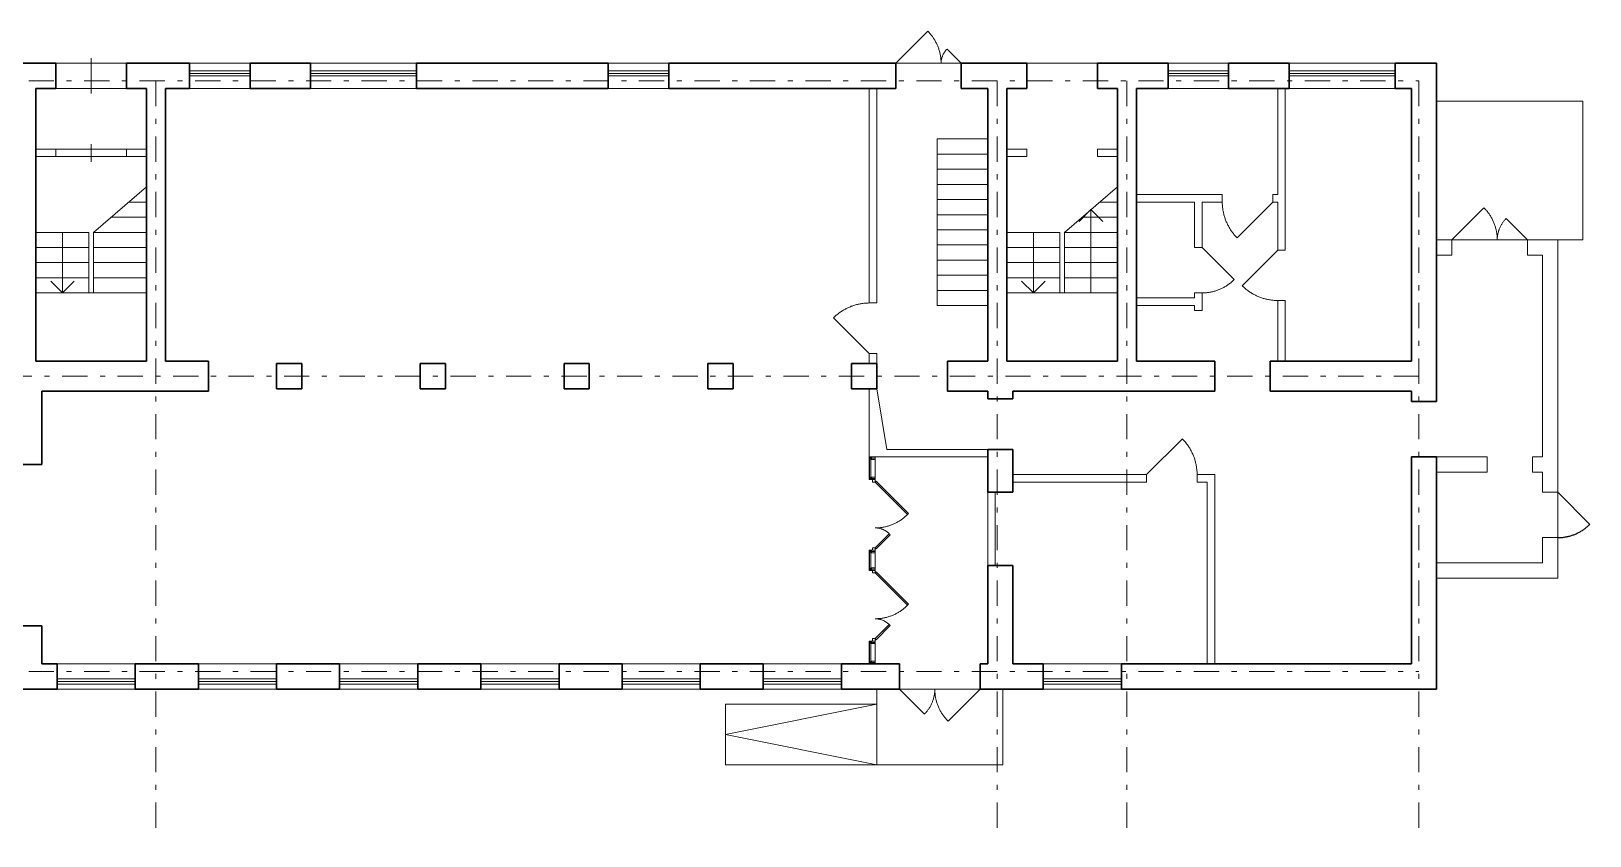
# Model space of a CAD drawing. Header units: metres. Extents: x 11.3 to 70.9, y 12 to 28.
# Drawn here: x 39.99 to 70.89, y 12.01 to 27.96 of the extents above; entities that cross this region are included whole.
import ezdxf

# ---------------------------------------------------------------- set-up
doc = ezdxf.new("R2010")
doc.units = ezdxf.units.M
doc.header["$MEASUREMENT"] = 0
doc.linetypes.add('( Dashdot )', pattern=[1.001, 0.5, -0.25, 0.001, -0.25])

msp = doc.modelspace()

# ---------------------------------------------------------------- linework, layer by layer
at = {"color": 7, "linetype": 'Continuous', "lineweight": 13}
for p, q in [((57.133, 27.322), (57.77, 27.958)), ((58.433, 27.322), (58.151, 27.604)), ((56.608, 26.822), (56.608, 22.572)), ((56.758, 26.822), (56.758, 22.572)), ((64.708, 26.822), (64.708, 24.722)), ((64.858, 26.822), (64.858, 23.622)), ((67.858, 23.822), (67.858, 26.572)), ((67.858, 26.572), (70.758, 26.572)), ((70.758, 26.572), (70.758, 23.822)), ((57.958, 25.822), (58.958, 25.822)), ((57.958, 25.822), (57.958, 22.522)), ((40.088, 25.622), (40.483, 25.622)), ((40.088, 25.472), (40.483, 25.472)), ((40.483, 25.622), (40.483, 25.472)), ((41.883, 25.622), (41.883, 25.472)), ((41.883, 25.622), (42.278, 25.622)), ((41.883, 25.472), (42.278, 25.472)), ((59.338, 25.622), (59.733, 25.622)), ((59.338, 25.472), (59.733, 25.472)), ((59.733, 25.622), (59.733, 25.472)), ((61.133, 25.622), (61.133, 25.472)), ((61.133, 25.622), (61.528, 25.622)), ((61.133, 25.472), (61.528, 25.472)), ((61.908, 24.722), (63.608, 24.722)), ((63.608, 24.722), (63.608, 24.572)), ((64.608, 24.722), (64.608, 24.572)), ((64.608, 24.722), (64.708, 24.722)), ((61.908, 24.572), (63.058, 24.572)), ((63.058, 24.572), (63.058, 23.672)), ((63.208, 24.572), (63.208, 23.672)), ((63.208, 24.572), (63.608, 24.572)), ((64.608, 24.572), (63.901, 23.865)), ((64.608, 24.572), (64.708, 24.572)), ((64.708, 24.572), (64.708, 23.622)), ((68.158, 23.822), (68.796, 24.459)), ((69.658, 23.822), (69.235, 24.245)), ((70.758, 23.822), (67.858, 23.822)), ((67.858, 23.822), (67.858, 23.822)), ((68.158, 23.822), (68.158, 23.522)), ((69.658, 23.822), (69.658, 23.522)), ((70.258, 23.822), (70.258, 18.822)), ((63.058, 23.672), (63.208, 23.672)), ((63.208, 23.672), (63.845, 23.035)), ((64.708, 23.622), (64.001, 22.915)), ((64.708, 23.622), (64.858, 23.622)), ((68.158, 23.522), (67.858, 23.522)), ((69.958, 23.522), (69.658, 23.522)), ((69.958, 23.522), (69.958, 19.522)), ((56.608, 22.572), (56.758, 22.572)), ((61.908, 22.672), (63.058, 22.672)), ((63.058, 22.772), (63.208, 22.772)), ((63.058, 22.772), (63.058, 22.672)), ((63.208, 22.772), (63.208, 22.422)), ((64.708, 22.622), (64.858, 22.622)), ((64.708, 22.622), (64.708, 21.422)), ((64.858, 22.622), (64.858, 21.422)), ((56.608, 21.572), (55.901, 22.279)), ((57.958, 22.522), (58.958, 22.522)), ((61.908, 22.522), (63.058, 22.522)), ((63.058, 22.522), (63.058, 22.422)), ((63.058, 22.422), (63.208, 22.422)), ((56.608, 21.572), (56.758, 21.572)), ((56.608, 21.572), (56.608, 21.372)), ((56.758, 21.572), (56.758, 21.372)), ((56.606, 19.472), (56.606, 20.872)), ((56.758, 20.872), (56.958, 19.672)), ((62.108, 19.172), (62.816, 19.879)), ((58.958, 19.522), (56.606, 19.522)), ((56.726, 19.497), (56.606, 19.497)), ((56.616, 19.472), (56.606, 19.472)), ((56.616, 19.522), (56.616, 19.472)), ((56.616, 19.522), (56.616, 19.522)), ((56.616, 19.512), (56.641, 19.512)), ((56.641, 19.482), (56.616, 19.482)), ((56.641, 19.512), (56.641, 19.522)), ((56.641, 19.472), (56.641, 19.482)), ((56.726, 19.472), (56.641, 19.472)), ((56.656, 19.472), (56.656, 19.522)), ((56.726, 19.522), (56.726, 19.472)), ((56.726, 19.522), (56.726, 19.522)), ((58.958, 19.672), (56.958, 19.672)), ((68.858, 19.522), (67.858, 19.522)), ((68.858, 19.522), (68.858, 19.222)), ((69.958, 19.522), (69.758, 19.522)), ((69.758, 19.522), (69.758, 19.222)), ((59.458, 19.172), (62.108, 19.172)), ((62.108, 19.172), (62.108, 19.022)), ((63.108, 19.172), (63.108, 19.022)), ((63.108, 19.172), (63.458, 19.172)), ((63.458, 19.172), (63.458, 15.422)), ((68.858, 19.222), (67.858, 19.222)), ((69.958, 19.222), (69.758, 19.222)), ((69.958, 19.222), (69.958, 18.822)), ((56.606, 19.072), (56.606, 19.122)), ((56.606, 19.122), (56.616, 19.122)), ((56.726, 19.097), (56.606, 19.097)), ((56.616, 19.072), (56.606, 19.072)), ((56.616, 19.122), (56.616, 19.072)), ((56.616, 19.122), (56.616, 19.122)), ((56.616, 19.112), (56.641, 19.112)), ((56.641, 19.082), (56.616, 19.082)), ((56.641, 19.112), (56.641, 19.122)), ((56.641, 19.122), (56.726, 19.122)), ((56.641, 19.072), (56.641, 19.082)), ((56.726, 19.072), (56.641, 19.072)), ((56.656, 19.072), (56.656, 19.122)), ((56.676, 19.072), (56.676, 19.022)), ((56.676, 19.072), (56.676, 19.072)), ((56.676, 19.022), (56.726, 19.022)), ((56.726, 19.022), (56.726, 19.122)), ((56.726, 19.122), (56.726, 19.122)), ((56.748, 19.043), (56.726, 19.022)), ((56.726, 19.022), (57.367, 18.381)), ((56.726, 19.022), (56.726, 19.022)), ((57.389, 18.402), (56.748, 19.043)), ((59.458, 19.022), (62.108, 19.022)), ((63.108, 19.022), (63.308, 19.022)), ((63.308, 19.022), (63.308, 15.422)), ((58.958, 18.822), (58.958, 17.372)), ((59.108, 18.822), (59.108, 17.372)), ((70.258, 18.822), (69.958, 18.822)), ((70.258, 18.822), (70.895, 18.185)), ((57.159, 18.225), (57.175, 18.234)), ((57.175, 18.234), (57.19, 18.243)), ((57.19, 18.243), (57.204, 18.252)), ((57.204, 18.252), (57.219, 18.261)), ((57.219, 18.261), (57.234, 18.27)), ((57.234, 18.27), (57.248, 18.28)), ((57.248, 18.28), (57.262, 18.29)), ((57.262, 18.29), (57.276, 18.301)), ((57.276, 18.301), (57.29, 18.311)), ((57.29, 18.311), (57.303, 18.322)), ((57.303, 18.322), (57.316, 18.334)), ((57.316, 18.334), (57.329, 18.345)), ((57.329, 18.345), (57.342, 18.357)), ((57.342, 18.357), (57.355, 18.369)), ((57.355, 18.369), (57.367, 18.381)), ((57.367, 18.381), (57.389, 18.402)), ((56.726, 18.115), (56.744, 18.115)), ((56.738, 18.115), (56.726, 18.115)), ((56.726, 17.722), (57.005, 18)), ((56.749, 18.115), (56.738, 18.115)), ((56.744, 18.115), (56.761, 18.116)), ((57.026, 17.979), (56.748, 17.7)), ((56.761, 18.114), (56.749, 18.115)), ((56.761, 18.116), (56.778, 18.117)), ((56.772, 18.113), (56.761, 18.114)), ((56.783, 18.111), (56.772, 18.113)), ((56.778, 18.117), (56.796, 18.118)), ((56.795, 18.109), (56.783, 18.111)), ((56.806, 18.107), (56.795, 18.109)), ((56.796, 18.118), (56.813, 18.119)), ((56.817, 18.105), (56.806, 18.107)), ((56.813, 18.119), (56.83, 18.121)), ((56.828, 18.102), (56.817, 18.105)), ((56.839, 18.099), (56.828, 18.102)), ((56.83, 18.121), (56.848, 18.123)), ((56.85, 18.095), (56.839, 18.099)), ((56.848, 18.123), (56.865, 18.126)), ((56.861, 18.092), (56.85, 18.095)), ((56.872, 18.087), (56.861, 18.092)), ((56.865, 18.126), (56.882, 18.129)), ((56.882, 18.083), (56.872, 18.087)), ((56.882, 18.129), (56.899, 18.132)), ((56.893, 18.078), (56.882, 18.083)), ((56.903, 18.073), (56.893, 18.078)), ((56.899, 18.132), (56.916, 18.135)), ((56.913, 18.068), (56.903, 18.073)), ((56.923, 18.063), (56.913, 18.068)), ((56.916, 18.135), (56.933, 18.139)), ((56.933, 18.057), (56.923, 18.063)), ((56.933, 18.139), (56.95, 18.143)), ((56.943, 18.05), (56.933, 18.057)), ((56.952, 18.044), (56.943, 18.05)), ((56.95, 18.143), (56.967, 18.148)), ((56.961, 18.037), (56.952, 18.044)), ((56.97, 18.03), (56.961, 18.037)), ((56.967, 18.148), (56.983, 18.152)), ((56.979, 18.023), (56.97, 18.03)), ((56.988, 18.016), (56.979, 18.023)), ((56.983, 18.152), (57, 18.157)), ((56.996, 18.008), (56.988, 18.016)), ((57.005, 18), (56.996, 18.008)), ((57, 18.157), (57.016, 18.163)), ((57.005, 18), (57.026, 17.979)), ((57.016, 18.163), (57.033, 18.169)), ((57.033, 18.169), (57.049, 18.175)), ((57.049, 18.175), (57.065, 18.181)), ((57.065, 18.181), (57.081, 18.188)), ((57.081, 18.188), (57.097, 18.195)), ((57.097, 18.195), (57.113, 18.202)), ((57.113, 18.202), (57.129, 18.209)), ((57.129, 18.209), (57.144, 18.217)), ((57.144, 18.217), (57.159, 18.225)), ((56.606, 17.622), (56.606, 17.672)), ((56.606, 17.672), (56.616, 17.672)), ((56.726, 17.647), (56.606, 17.647)), ((56.616, 17.622), (56.606, 17.622)), ((56.616, 17.672), (56.616, 17.622)), ((56.616, 17.672), (56.616, 17.672)), ((56.616, 17.662), (56.641, 17.662)), ((56.641, 17.632), (56.616, 17.632)), ((56.641, 17.662), (56.641, 17.672)), ((56.641, 17.672), (56.726, 17.672)), ((56.641, 17.622), (56.641, 17.632)), ((56.726, 17.622), (56.641, 17.622)), ((56.656, 17.622), (56.656, 17.672)), ((56.676, 17.722), (56.676, 17.672)), ((56.726, 17.722), (56.676, 17.722)), ((56.676, 17.722), (56.676, 17.722)), ((56.748, 17.7), (56.726, 17.722)), ((56.726, 17.722), (56.726, 17.722)), ((56.726, 17.722), (56.726, 17.622)), ((56.726, 17.672), (56.726, 17.672)), ((70.258, 17.922), (69.958, 17.922)), ((69.958, 17.922), (69.958, 17.422)), ((70.258, 17.922), (70.258, 17.122)), ((56.606, 17.272), (56.606, 17.322)), ((56.606, 17.322), (56.616, 17.322)), ((56.616, 17.322), (56.616, 17.272)), ((56.616, 17.322), (56.616, 17.322)), ((56.616, 17.312), (56.641, 17.312)), ((56.641, 17.312), (56.641, 17.322)), ((56.641, 17.322), (56.726, 17.322)), ((56.656, 17.322), (56.656, 17.272)), ((56.726, 17.222), (56.726, 17.322)), ((56.726, 17.322), (56.726, 17.322)), ((69.958, 17.422), (67.858, 17.422)), ((56.726, 17.297), (56.606, 17.297)), ((56.616, 17.272), (56.606, 17.272)), ((56.641, 17.282), (56.616, 17.282)), ((56.641, 17.272), (56.641, 17.282)), ((56.726, 17.272), (56.641, 17.272)), ((56.676, 17.272), (56.676, 17.222)), ((56.676, 17.272), (56.676, 17.272)), ((56.676, 17.222), (56.726, 17.222)), ((56.748, 17.243), (56.726, 17.222)), ((56.726, 17.222), (57.367, 16.581)), ((56.726, 17.222), (56.726, 17.222)), ((57.389, 16.602), (56.748, 17.243)), ((70.258, 17.122), (67.858, 17.122)), ((57.049, 16.375), (57.065, 16.381)), ((57.065, 16.381), (57.081, 16.388)), ((57.081, 16.388), (57.097, 16.395)), ((57.097, 16.395), (57.113, 16.402)), ((57.113, 16.402), (57.129, 16.409)), ((57.129, 16.409), (57.144, 16.417)), ((57.144, 16.417), (57.159, 16.425)), ((57.159, 16.425), (57.175, 16.434)), ((57.175, 16.434), (57.19, 16.443)), ((57.19, 16.443), (57.204, 16.452)), ((57.204, 16.452), (57.219, 16.461)), ((57.219, 16.461), (57.234, 16.47)), ((57.234, 16.47), (57.248, 16.48)), ((57.248, 16.48), (57.262, 16.49)), ((57.262, 16.49), (57.276, 16.501)), ((57.276, 16.501), (57.29, 16.511)), ((57.29, 16.511), (57.303, 16.522)), ((57.303, 16.522), (57.316, 16.534)), ((57.316, 16.534), (57.329, 16.545)), ((57.329, 16.545), (57.342, 16.557)), ((57.342, 16.557), (57.355, 16.569)), ((57.355, 16.569), (57.367, 16.581)), ((57.367, 16.581), (57.389, 16.602)), ((56.726, 16.315), (56.744, 16.315)), ((56.738, 16.315), (56.726, 16.315)), ((56.726, 15.922), (57.005, 16.2)), ((56.749, 16.315), (56.738, 16.315)), ((56.744, 16.315), (56.761, 16.316)), ((57.026, 16.179), (56.748, 15.9)), ((56.761, 16.314), (56.749, 16.315)), ((56.761, 16.316), (56.778, 16.317)), ((56.772, 16.313), (56.761, 16.314)), ((56.783, 16.311), (56.772, 16.313)), ((56.778, 16.317), (56.796, 16.318)), ((56.795, 16.309), (56.783, 16.311)), ((56.806, 16.307), (56.795, 16.309)), ((56.796, 16.318), (56.813, 16.319)), ((56.817, 16.305), (56.806, 16.307)), ((56.813, 16.319), (56.83, 16.321)), ((56.828, 16.302), (56.817, 16.305)), ((56.839, 16.299), (56.828, 16.302)), ((56.83, 16.321), (56.848, 16.323)), ((56.85, 16.295), (56.839, 16.299)), ((56.848, 16.323), (56.865, 16.326)), ((56.861, 16.292), (56.85, 16.295)), ((56.872, 16.287), (56.861, 16.292)), ((56.865, 16.326), (56.882, 16.329)), ((56.882, 16.283), (56.872, 16.287)), ((56.882, 16.329), (56.899, 16.332)), ((56.893, 16.278), (56.882, 16.283)), ((56.903, 16.273), (56.893, 16.278)), ((56.899, 16.332), (56.916, 16.335)), ((56.913, 16.268), (56.903, 16.273)), ((56.923, 16.263), (56.913, 16.268)), ((56.916, 16.335), (56.933, 16.339)), ((56.933, 16.257), (56.923, 16.263)), ((56.933, 16.339), (56.95, 16.343)), ((56.943, 16.25), (56.933, 16.257)), ((56.952, 16.244), (56.943, 16.25)), ((56.95, 16.343), (56.967, 16.348)), ((56.961, 16.237), (56.952, 16.244)), ((56.97, 16.23), (56.961, 16.237)), ((56.967, 16.348), (56.983, 16.352)), ((56.979, 16.223), (56.97, 16.23)), ((56.988, 16.216), (56.979, 16.223)), ((56.983, 16.352), (57, 16.357)), ((56.996, 16.208), (56.988, 16.216)), ((57.005, 16.2), (56.996, 16.208)), ((57, 16.357), (57.016, 16.363)), ((57.005, 16.2), (57.026, 16.179)), ((57.016, 16.363), (57.033, 16.369)), ((57.033, 16.369), (57.049, 16.375)), ((56.606, 15.822), (56.606, 15.872)), ((56.606, 15.872), (56.616, 15.872)), ((56.726, 15.847), (56.606, 15.847)), ((56.616, 15.822), (56.606, 15.822)), ((56.616, 15.872), (56.616, 15.822)), ((56.616, 15.872), (56.616, 15.872)), ((56.616, 15.862), (56.641, 15.862)), ((56.641, 15.832), (56.616, 15.832)), ((56.641, 15.862), (56.641, 15.872)), ((56.641, 15.872), (56.726, 15.872)), ((56.641, 15.822), (56.641, 15.832)), ((56.726, 15.822), (56.641, 15.822)), ((56.656, 15.822), (56.656, 15.872)), ((56.676, 15.922), (56.676, 15.872)), ((56.726, 15.922), (56.676, 15.922)), ((56.676, 15.922), (56.676, 15.922)), ((56.748, 15.9), (56.726, 15.922)), ((56.726, 15.922), (56.726, 15.922)), ((56.726, 15.922), (56.726, 15.822)), ((56.726, 15.872), (56.726, 15.872)), ((56.606, 15.422), (56.606, 15.472)), ((56.606, 15.472), (56.616, 15.472)), ((56.616, 15.472), (56.616, 15.422)), ((56.616, 15.472), (56.616, 15.472)), ((56.616, 15.462), (56.641, 15.462)), ((56.641, 15.462), (56.641, 15.472)), ((56.641, 15.472), (56.726, 15.472)), ((56.656, 15.472), (56.656, 15.422)), ((56.726, 15.472), (56.726, 15.422)), ((56.726, 15.472), (56.726, 15.472)), ((56.726, 15.447), (56.606, 15.447)), ((56.616, 15.422), (56.606, 15.422)), ((56.641, 15.432), (56.616, 15.432)), ((56.641, 15.422), (56.641, 15.432)), ((56.726, 15.422), (56.641, 15.422)), ((56.758, 13.422), (56.758, 14.922)), ((56.758, 14.922), (56.758, 14.922)), ((56.758, 14.922), (59.258, 14.922)), ((57.208, 14.922), (57.703, 14.427)), ((58.808, 14.922), (58.172, 14.285)), ((59.258, 14.922), (59.258, 13.422)), ((53.758, 13.422), (53.758, 14.622)), ((53.758, 14.622), (56.758, 14.622)), ((59.258, 13.422), (53.758, 13.422))]:
    msp.add_line(p, q, dxfattribs=at)
at = {"color": 7, "linetype": 'Continuous', "lineweight": 0}
for p, q in [((57.782, 27.946), (57.77, 27.958)), ((57.794, 27.933), (57.782, 27.946)), ((57.805, 27.92), (57.794, 27.933)), ((57.817, 27.907), (57.805, 27.92)), ((57.828, 27.894), (57.817, 27.907)), ((57.839, 27.881), (57.828, 27.894)), ((57.849, 27.867), (57.839, 27.881)), ((57.86, 27.853), (57.849, 27.867)), ((57.87, 27.839), (57.86, 27.853)), ((57.879, 27.825), (57.87, 27.839)), ((57.889, 27.811), (57.879, 27.825)), ((57.898, 27.796), (57.889, 27.811)), ((57.907, 27.782), (57.898, 27.796)), ((57.916, 27.767), (57.907, 27.782)), ((57.924, 27.752), (57.916, 27.767)), ((57.932, 27.736), (57.924, 27.752)), ((57.94, 27.721), (57.932, 27.736)), ((57.947, 27.705), (57.94, 27.721)), ((57.955, 27.69), (57.947, 27.705)), ((57.962, 27.674), (57.955, 27.69)), ((57.968, 27.658), (57.962, 27.674)), ((57.974, 27.642), (57.968, 27.658)), ((57.98, 27.626), (57.974, 27.642)), ((57.986, 27.61), (57.98, 27.626)), ((57.991, 27.593), (57.986, 27.61)), ((57.997, 27.577), (57.991, 27.593)), ((58.001, 27.56), (57.997, 27.577)), ((58.006, 27.543), (58.001, 27.56)), ((58.01, 27.527), (58.006, 27.543)), ((58.014, 27.51), (58.01, 27.527)), ((58.017, 27.493), (58.014, 27.51)), ((58.081, 27.511), (58.076, 27.501)), ((58.087, 27.522), (58.081, 27.511)), ((58.093, 27.532), (58.087, 27.522)), ((58.099, 27.541), (58.093, 27.532)), ((58.106, 27.551), (58.099, 27.541)), ((58.113, 27.561), (58.106, 27.551)), ((58.12, 27.57), (58.113, 27.561)), ((58.127, 27.579), (58.12, 27.57)), ((58.135, 27.588), (58.127, 27.579)), ((58.142, 27.596), (58.135, 27.588)), ((58.151, 27.604), (58.142, 27.596)), ((40.483, 27.322), (41.883, 27.322)), ((40.483, 26.822), (40.483, 27.322)), ((40.483, 27.322), (40.483, 27.322)), ((41.183, 26.722), (41.183, 27.422)), ((41.883, 27.322), (41.883, 26.822)), ((43.133, 27.322), (44.333, 27.322)), ((43.133, 26.822), (43.133, 27.322)), ((43.133, 27.322), (43.133, 27.322)), ((44.333, 27.322), (44.333, 26.822)), ((47.633, 27.322), (45.533, 27.322)), ((45.533, 27.322), (45.533, 26.822)), ((47.633, 26.822), (47.633, 27.322)), ((47.633, 27.322), (47.633, 27.322)), ((51.433, 27.322), (52.633, 27.322)), ((51.433, 26.822), (51.433, 27.322)), ((51.433, 27.322), (51.433, 27.322)), ((52.633, 27.322), (52.633, 26.822)), ((57.133, 27.322), (58.433, 27.322)), ((58.02, 27.476), (58.017, 27.493)), ((58.023, 27.459), (58.02, 27.476)), ((58.025, 27.442), (58.023, 27.459)), ((58.028, 27.425), (58.025, 27.442)), ((58.029, 27.408), (58.028, 27.425)), ((58.031, 27.391), (58.029, 27.408)), ((58.032, 27.373), (58.031, 27.391)), ((58.033, 27.356), (58.032, 27.373)), ((58.033, 27.339), (58.033, 27.356)), ((58.033, 27.322), (58.033, 27.339)), ((58.034, 27.333), (58.033, 27.322)), ((58.035, 27.357), (58.034, 27.345)), ((58.034, 27.345), (58.034, 27.333)), ((58.036, 27.368), (58.035, 27.357)), ((58.038, 27.38), (58.036, 27.368)), ((58.04, 27.391), (58.038, 27.38)), ((58.042, 27.403), (58.04, 27.391)), ((58.044, 27.414), (58.042, 27.403)), ((58.047, 27.425), (58.044, 27.414)), ((58.05, 27.436), (58.047, 27.425)), ((58.054, 27.447), (58.05, 27.436)), ((58.058, 27.458), (58.054, 27.447)), ((58.062, 27.469), (58.058, 27.458)), ((58.066, 27.48), (58.062, 27.469)), ((58.071, 27.491), (58.066, 27.48)), ((58.076, 27.501), (58.071, 27.491)), ((59.733, 27.322), (61.133, 27.322)), ((62.533, 27.322), (63.733, 27.322)), ((62.533, 26.822), (62.533, 27.322)), ((62.533, 27.322), (62.533, 27.322)), ((63.733, 27.322), (63.733, 26.822)), ((64.933, 27.322), (67.033, 27.322)), ((64.933, 26.822), (64.933, 27.322)), ((64.933, 27.322), (64.933, 27.322)), ((67.033, 27.322), (67.033, 26.822)), ((43.133, 27.172), (44.333, 27.172)), ((43.133, 27.122), (44.333, 27.122)), ((43.133, 27.072), (44.333, 27.072)), ((51.433, 27.172), (52.633, 27.172)), ((51.433, 27.122), (52.633, 27.122)), ((51.433, 27.072), (52.633, 27.072)), ((62.533, 27.172), (63.733, 27.172)), ((62.533, 27.122), (63.733, 27.122)), ((62.533, 27.072), (63.733, 27.072)), ((64.933, 27.172), (67.033, 27.172)), ((64.933, 27.122), (67.033, 27.122)), ((64.933, 27.072), (67.033, 27.072)), ((41.883, 26.822), (40.483, 26.822)), ((44.333, 26.822), (43.133, 26.822)), ((45.533, 26.822), (47.633, 26.822)), ((52.633, 26.822), (51.433, 26.822)), ((63.733, 26.822), (62.533, 26.822)), ((67.033, 26.822), (64.933, 26.822)), ((41.183, 25.722), (41.183, 25.372)), ((40.483, 25.622), (41.883, 25.622)), ((40.483, 25.472), (40.483, 25.622)), ((40.483, 25.622), (40.483, 25.622)), ((41.883, 25.472), (40.483, 25.472)), ((41.883, 25.622), (41.883, 25.472)), ((57.958, 25.522), (58.958, 25.522)), ((57.958, 25.222), (58.958, 25.222)), ((41.228, 23.972), (42.278, 24.872)), ((57.958, 24.922), (58.958, 24.922)), ((60.478, 23.972), (61.528, 24.872)), ((41.928, 24.572), (42.278, 24.572)), ((57.958, 24.622), (58.958, 24.622)), ((60.77, 24.188), (61.003, 24.422)), ((61.003, 22.772), (61.003, 24.422)), ((61.237, 24.188), (61.003, 24.422)), ((61.178, 24.572), (61.528, 24.572)), ((63.608, 24.572), (63.609, 24.553)), ((63.609, 24.553), (63.609, 24.535)), ((63.609, 24.535), (63.61, 24.517)), ((63.61, 24.517), (63.611, 24.499)), ((63.611, 24.499), (63.613, 24.48)), ((63.613, 24.48), (63.614, 24.462)), ((63.614, 24.462), (63.617, 24.444)), ((63.617, 24.444), (63.619, 24.426)), ((63.619, 24.426), (63.622, 24.408)), ((68.808, 24.447), (68.796, 24.459)), ((68.82, 24.434), (68.808, 24.447)), ((68.832, 24.421), (68.82, 24.434)), ((68.843, 24.408), (68.832, 24.421)), ((41.578, 24.272), (42.278, 24.272)), ((57.958, 24.322), (58.958, 24.322)), ((60.828, 24.272), (61.528, 24.272)), ((63.622, 24.408), (63.625, 24.39)), ((63.625, 24.39), (63.629, 24.372)), ((63.629, 24.372), (63.632, 24.354)), ((63.632, 24.354), (63.637, 24.336)), ((63.637, 24.336), (63.641, 24.319)), ((63.641, 24.319), (63.646, 24.301)), ((63.646, 24.301), (63.651, 24.284)), ((63.651, 24.284), (63.656, 24.266)), ((63.656, 24.266), (63.662, 24.249)), ((63.662, 24.249), (63.668, 24.232)), ((63.668, 24.232), (63.674, 24.214)), ((63.674, 24.214), (63.681, 24.197)), ((63.681, 24.197), (63.688, 24.181)), ((63.688, 24.181), (63.695, 24.164)), ((63.695, 24.164), (63.703, 24.147)), ((63.703, 24.147), (63.711, 24.131)), ((63.711, 24.131), (63.719, 24.114)), ((63.719, 24.114), (63.728, 24.098)), ((68.854, 24.395), (68.843, 24.408)), ((68.865, 24.382), (68.854, 24.395)), ((68.875, 24.368), (68.865, 24.382)), ((68.886, 24.354), (68.875, 24.368)), ((68.896, 24.34), (68.886, 24.354)), ((68.906, 24.326), (68.896, 24.34)), ((68.915, 24.312), (68.906, 24.326)), ((68.924, 24.297), (68.915, 24.312)), ((68.933, 24.282), (68.924, 24.297)), ((68.942, 24.267), (68.933, 24.282)), ((68.95, 24.252), (68.942, 24.267)), ((68.959, 24.237), (68.95, 24.252)), ((68.966, 24.222), (68.959, 24.237)), ((68.974, 24.206), (68.966, 24.222)), ((68.981, 24.19), (68.974, 24.206)), ((68.988, 24.175), (68.981, 24.19)), ((68.995, 24.159), (68.988, 24.175)), ((69.001, 24.143), (68.995, 24.159)), ((69.007, 24.126), (69.001, 24.143)), ((69.013, 24.11), (69.007, 24.126)), ((69.018, 24.094), (69.013, 24.11)), ((69.136, 24.113), (69.129, 24.101)), ((69.143, 24.125), (69.136, 24.113)), ((69.15, 24.137), (69.143, 24.125)), ((69.157, 24.148), (69.15, 24.137)), ((69.165, 24.16), (69.157, 24.148)), ((69.173, 24.171), (69.165, 24.16)), ((69.181, 24.182), (69.173, 24.171)), ((69.189, 24.193), (69.181, 24.182)), ((69.198, 24.204), (69.189, 24.193)), ((69.207, 24.214), (69.198, 24.204)), ((69.216, 24.225), (69.207, 24.214)), ((69.226, 24.235), (69.216, 24.225)), ((69.235, 24.245), (69.226, 24.235)), ((40.088, 23.972), (41.138, 23.972)), ((40.613, 23.972), (40.613, 22.772)), ((41.138, 23.972), (41.138, 22.772)), ((41.228, 23.972), (41.228, 22.772)), ((41.228, 23.972), (42.278, 23.972)), ((57.958, 24.022), (58.958, 24.022)), ((59.338, 23.972), (60.388, 23.972)), ((59.863, 23.972), (59.863, 22.772)), ((60.388, 23.972), (60.388, 22.772)), ((60.478, 23.972), (60.478, 22.772)), ((60.478, 23.972), (61.528, 23.972)), ((63.728, 24.098), (63.736, 24.082)), ((63.736, 24.082), (63.745, 24.066)), ((63.745, 24.066), (63.755, 24.051)), ((63.755, 24.051), (63.765, 24.035)), ((63.765, 24.035), (63.774, 24.02)), ((63.774, 24.02), (63.785, 24.005)), ((63.785, 24.005), (63.795, 23.99)), ((63.795, 23.99), (63.806, 23.975)), ((63.806, 23.975), (63.817, 23.96)), ((63.817, 23.96), (63.828, 23.946)), ((63.828, 23.946), (63.84, 23.932)), ((63.84, 23.932), (63.852, 23.918)), ((63.852, 23.918), (63.864, 23.904)), ((63.864, 23.904), (63.876, 23.891)), ((63.876, 23.891), (63.889, 23.878)), ((63.889, 23.878), (63.901, 23.865)), ((69.023, 24.077), (69.018, 24.094)), ((69.028, 24.061), (69.023, 24.077)), ((69.032, 24.044), (69.028, 24.061)), ((69.036, 24.027), (69.032, 24.044)), ((69.04, 24.01), (69.036, 24.027)), ((69.044, 23.993), (69.04, 24.01)), ((69.047, 23.976), (69.044, 23.993)), ((69.049, 23.959), (69.047, 23.976)), ((69.052, 23.942), (69.049, 23.959)), ((69.054, 23.925), (69.052, 23.942)), ((69.056, 23.908), (69.054, 23.925)), ((69.057, 23.891), (69.056, 23.908)), ((69.059, 23.873), (69.057, 23.891)), ((69.059, 23.856), (69.059, 23.873)), ((69.06, 23.839), (69.059, 23.856)), ((69.061, 23.849), (69.06, 23.835)), ((69.06, 23.822), (69.06, 23.839)), ((69.06, 23.835), (69.06, 23.822)), ((69.063, 23.877), (69.061, 23.863)), ((69.061, 23.863), (69.061, 23.849)), ((69.064, 23.891), (69.063, 23.877)), ((69.066, 23.904), (69.064, 23.891)), ((69.068, 23.918), (69.066, 23.904)), ((69.07, 23.932), (69.068, 23.918)), ((69.073, 23.945), (69.07, 23.932)), ((69.076, 23.959), (69.073, 23.945)), ((69.079, 23.972), (69.076, 23.959)), ((69.083, 23.985), (69.079, 23.972)), ((69.087, 23.999), (69.083, 23.985)), ((69.091, 24.012), (69.087, 23.999)), ((69.096, 24.025), (69.091, 24.012)), ((69.1, 24.038), (69.096, 24.025)), ((69.106, 24.051), (69.1, 24.038)), ((69.111, 24.063), (69.106, 24.051)), ((69.117, 24.076), (69.111, 24.063)), ((69.123, 24.088), (69.117, 24.076)), ((69.129, 24.101), (69.123, 24.088)), ((40.088, 23.672), (41.138, 23.672)), ((41.228, 23.672), (42.278, 23.672)), ((57.958, 23.722), (58.958, 23.722)), ((59.338, 23.672), (60.388, 23.672)), ((60.478, 23.672), (61.528, 23.672)), ((63.058, 23.672), (63.208, 23.672)), ((40.088, 23.372), (41.138, 23.372)), ((41.228, 23.372), (42.278, 23.372)), ((57.958, 23.422), (58.958, 23.422)), ((59.338, 23.372), (60.388, 23.372)), ((60.478, 23.372), (61.528, 23.372)), ((40.088, 23.072), (41.138, 23.072)), ((40.38, 23.006), (40.613, 22.772)), ((40.847, 23.006), (40.613, 22.772)), ((41.228, 23.072), (42.278, 23.072)), ((57.958, 23.122), (58.958, 23.122)), ((59.338, 23.072), (60.388, 23.072)), ((59.63, 23.006), (59.863, 22.772)), ((60.097, 23.006), (59.863, 22.772)), ((60.478, 23.072), (61.528, 23.072)), ((63.608, 22.865), (63.623, 22.873)), ((63.623, 22.873), (63.638, 22.881)), ((63.638, 22.881), (63.653, 22.889)), ((63.653, 22.889), (63.668, 22.898)), ((63.668, 22.898), (63.683, 22.907)), ((63.683, 22.907), (63.698, 22.916)), ((63.698, 22.916), (63.712, 22.926)), ((63.712, 22.926), (63.726, 22.936)), ((63.726, 22.936), (63.74, 22.946)), ((63.74, 22.946), (63.754, 22.956)), ((63.754, 22.956), (63.768, 22.966)), ((63.768, 22.966), (63.781, 22.977)), ((63.781, 22.977), (63.794, 22.988)), ((63.794, 22.988), (63.807, 23)), ((63.807, 23), (63.82, 23.011)), ((63.82, 23.011), (63.833, 23.023)), ((63.833, 23.023), (63.845, 23.035)), ((64.001, 22.915), (64.014, 22.902)), ((64.014, 22.902), (64.028, 22.889)), ((64.028, 22.889), (64.041, 22.877)), ((64.041, 22.877), (64.055, 22.865)), ((40.088, 22.772), (42.278, 22.772)), ((56.445, 22.558), (56.427, 22.555)), ((56.463, 22.561), (56.445, 22.558)), ((56.481, 22.563), (56.463, 22.561)), ((56.499, 22.566), (56.481, 22.563)), ((56.517, 22.567), (56.499, 22.566)), ((56.535, 22.569), (56.517, 22.567)), ((56.554, 22.57), (56.535, 22.569)), ((56.572, 22.571), (56.554, 22.57)), ((56.59, 22.571), (56.572, 22.571)), ((56.608, 22.572), (56.59, 22.571)), ((57.958, 22.822), (58.958, 22.822)), ((59.338, 22.772), (61.528, 22.772)), ((63.208, 22.772), (63.226, 22.772)), ((63.226, 22.772), (63.243, 22.772)), ((63.243, 22.772), (63.26, 22.773)), ((63.26, 22.773), (63.277, 22.774)), ((63.277, 22.774), (63.295, 22.776)), ((63.295, 22.776), (63.312, 22.778)), ((63.312, 22.778), (63.329, 22.78)), ((63.329, 22.78), (63.346, 22.782)), ((63.346, 22.782), (63.363, 22.785)), ((63.363, 22.785), (63.38, 22.788)), ((63.38, 22.788), (63.397, 22.792)), ((63.397, 22.792), (63.414, 22.795)), ((63.414, 22.795), (63.43, 22.799)), ((63.43, 22.799), (63.447, 22.804)), ((63.447, 22.804), (63.464, 22.809)), ((63.464, 22.809), (63.48, 22.814)), ((63.48, 22.814), (63.496, 22.819)), ((63.496, 22.819), (63.513, 22.825)), ((63.513, 22.825), (63.529, 22.831)), ((63.529, 22.831), (63.545, 22.837)), ((63.545, 22.837), (63.561, 22.843)), ((63.561, 22.843), (63.577, 22.85)), ((63.577, 22.85), (63.592, 22.858)), ((63.592, 22.858), (63.608, 22.865)), ((64.055, 22.865), (64.069, 22.853)), ((64.069, 22.853), (64.083, 22.841)), ((64.083, 22.841), (64.097, 22.83)), ((64.097, 22.83), (64.112, 22.819)), ((64.112, 22.819), (64.127, 22.808)), ((64.127, 22.808), (64.142, 22.798)), ((64.142, 22.798), (64.157, 22.788)), ((64.157, 22.788), (64.172, 22.778)), ((64.172, 22.778), (64.188, 22.768)), ((64.188, 22.768), (64.203, 22.759)), ((64.203, 22.759), (64.219, 22.75)), ((64.219, 22.75), (64.235, 22.741)), ((64.235, 22.741), (64.251, 22.732)), ((64.251, 22.732), (64.268, 22.724)), ((64.268, 22.724), (64.284, 22.716)), ((64.284, 22.716), (64.301, 22.709)), ((64.301, 22.709), (64.317, 22.701)), ((64.317, 22.701), (64.334, 22.694)), ((64.334, 22.694), (64.351, 22.688)), ((64.351, 22.688), (64.368, 22.681)), ((64.368, 22.681), (64.386, 22.675)), ((64.386, 22.675), (64.403, 22.669)), ((64.403, 22.669), (64.42, 22.664)), ((64.42, 22.664), (64.438, 22.659)), ((64.438, 22.659), (64.456, 22.654)), ((64.456, 22.654), (64.473, 22.65)), ((64.473, 22.65), (64.491, 22.646)), ((64.491, 22.646), (64.509, 22.642)), ((64.509, 22.642), (64.527, 22.638)), ((64.527, 22.638), (64.545, 22.635)), ((64.545, 22.635), (64.563, 22.632)), ((64.563, 22.632), (64.581, 22.63)), ((64.581, 22.63), (64.599, 22.628)), ((64.599, 22.628), (64.617, 22.626)), ((64.617, 22.626), (64.635, 22.624)), ((64.635, 22.624), (64.654, 22.623)), ((64.654, 22.623), (64.672, 22.622)), ((64.672, 22.622), (64.69, 22.622)), ((64.69, 22.622), (64.708, 22.622)), ((55.914, 22.292), (55.901, 22.279)), ((55.928, 22.304), (55.914, 22.292)), ((55.941, 22.316), (55.928, 22.304)), ((55.955, 22.328), (55.941, 22.316)), ((55.969, 22.34), (55.955, 22.328)), ((55.983, 22.352), (55.969, 22.34)), ((55.997, 22.363), (55.983, 22.352)), ((56.012, 22.374), (55.997, 22.363)), ((56.027, 22.385), (56.012, 22.374)), ((56.042, 22.395), (56.027, 22.385)), ((56.057, 22.406), (56.042, 22.395)), ((56.072, 22.416), (56.057, 22.406)), ((56.088, 22.425), (56.072, 22.416)), ((56.103, 22.435), (56.088, 22.425)), ((56.119, 22.444), (56.103, 22.435)), ((56.135, 22.452), (56.119, 22.444)), ((56.151, 22.461), (56.135, 22.452)), ((56.168, 22.469), (56.151, 22.461)), ((56.184, 22.477), (56.168, 22.469)), ((56.201, 22.485), (56.184, 22.477)), ((56.217, 22.492), (56.201, 22.485)), ((56.234, 22.499), (56.217, 22.492)), ((56.251, 22.506), (56.234, 22.499)), ((56.268, 22.512), (56.251, 22.506)), ((56.286, 22.518), (56.268, 22.512)), ((56.303, 22.524), (56.286, 22.518)), ((56.32, 22.529), (56.303, 22.524)), ((56.338, 22.534), (56.32, 22.529)), ((56.356, 22.539), (56.338, 22.534)), ((56.373, 22.544), (56.356, 22.539)), ((56.391, 22.548), (56.373, 22.544)), ((56.409, 22.552), (56.391, 22.548)), ((56.427, 22.555), (56.409, 22.552)), ((62.828, 19.866), (62.816, 19.879)), ((62.841, 19.852), (62.828, 19.866)), ((62.853, 19.839), (62.841, 19.852)), ((62.865, 19.825), (62.853, 19.839)), ((62.877, 19.811), (62.865, 19.825)), ((62.889, 19.797), (62.877, 19.811)), ((62.9, 19.783), (62.889, 19.797)), ((62.911, 19.768), (62.9, 19.783)), ((56.606, 19.072), (56.606, 19.522)), ((56.606, 19.522), (56.726, 19.522)), ((56.616, 19.112), (56.616, 19.482)), ((56.616, 19.482), (56.641, 19.482)), ((56.641, 19.482), (56.641, 19.112)), ((56.726, 19.522), (56.726, 19.072)), ((56.726, 19.522), (56.726, 19.522)), ((62.922, 19.754), (62.911, 19.768)), ((62.932, 19.739), (62.922, 19.754)), ((62.942, 19.723), (62.932, 19.739)), ((62.952, 19.708), (62.942, 19.723)), ((62.962, 19.693), (62.952, 19.708)), ((62.971, 19.677), (62.962, 19.693)), ((62.98, 19.661), (62.971, 19.677)), ((62.989, 19.645), (62.98, 19.661)), ((62.998, 19.629), (62.989, 19.645)), ((63.006, 19.613), (62.998, 19.629)), ((63.014, 19.596), (63.006, 19.613)), ((63.021, 19.579), (63.014, 19.596)), ((63.029, 19.563), (63.021, 19.579)), ((63.036, 19.546), (63.029, 19.563)), ((63.042, 19.529), (63.036, 19.546)), ((63.049, 19.512), (63.042, 19.529)), ((63.055, 19.495), (63.049, 19.512)), ((63.061, 19.477), (63.055, 19.495)), ((63.066, 19.46), (63.061, 19.477)), ((63.071, 19.442), (63.066, 19.46)), ((63.076, 19.425), (63.071, 19.442)), ((63.08, 19.407), (63.076, 19.425)), ((63.085, 19.389), (63.08, 19.407)), ((63.088, 19.371), (63.085, 19.389)), ((63.092, 19.353), (63.088, 19.371)), ((63.095, 19.335), (63.092, 19.353)), ((63.098, 19.317), (63.095, 19.335)), ((63.1, 19.299), (63.098, 19.317)), ((63.102, 19.281), (63.1, 19.299)), ((63.104, 19.263), (63.102, 19.281)), ((63.106, 19.245), (63.104, 19.263)), ((63.107, 19.226), (63.106, 19.245)), ((63.108, 19.208), (63.107, 19.226)), ((63.108, 19.19), (63.108, 19.208)), ((63.108, 19.172), (63.108, 19.19)), ((56.726, 19.072), (56.606, 19.072)), ((56.641, 19.112), (56.616, 19.112)), ((56.616, 19.112), (56.616, 19.112)), ((70.258, 18.822), (70.258, 17.922)), ((56.726, 17.672), (56.606, 17.672)), ((56.606, 17.672), (56.606, 17.272)), ((56.616, 17.632), (56.616, 17.312)), ((56.641, 17.632), (56.616, 17.632)), ((56.616, 17.632), (56.616, 17.632)), ((56.641, 17.312), (56.641, 17.632)), ((56.726, 17.272), (56.726, 17.672)), ((56.616, 17.312), (56.641, 17.312)), ((56.606, 17.272), (56.726, 17.272)), ((56.726, 17.272), (56.726, 17.272)), ((56.606, 15.872), (56.726, 15.872)), ((56.606, 15.422), (56.606, 15.872)), ((56.606, 15.872), (56.606, 15.872)), ((56.616, 15.462), (56.616, 15.832)), ((56.616, 15.832), (56.641, 15.832)), ((56.641, 15.832), (56.641, 15.462)), ((56.726, 15.872), (56.726, 15.422)), ((56.641, 15.462), (56.616, 15.462)), ((56.616, 15.462), (56.616, 15.462)), ((40.508, 15.422), (42.058, 15.422)), ((40.508, 14.922), (40.508, 15.422)), ((40.508, 15.422), (40.508, 15.422)), ((42.058, 15.422), (42.058, 14.922)), ((43.308, 15.422), (44.858, 15.422)), ((43.308, 14.922), (43.308, 15.422)), ((43.308, 15.422), (43.308, 15.422)), ((44.858, 15.422), (44.858, 14.922)), ((46.108, 15.422), (47.658, 15.422)), ((46.108, 14.922), (46.108, 15.422)), ((46.108, 15.422), (46.108, 15.422)), ((47.658, 15.422), (47.658, 14.922)), ((48.908, 15.422), (50.458, 15.422)), ((48.908, 14.922), (48.908, 15.422)), ((48.908, 15.422), (48.908, 15.422)), ((50.458, 15.422), (50.458, 14.922)), ((51.708, 15.422), (53.258, 15.422)), ((51.708, 14.922), (51.708, 15.422)), ((51.708, 15.422), (51.708, 15.422)), ((53.258, 15.422), (53.258, 14.922)), ((54.508, 15.422), (56.058, 15.422)), ((54.508, 14.922), (54.508, 15.422)), ((54.508, 15.422), (54.508, 15.422)), ((56.058, 15.422), (56.058, 14.922)), ((56.726, 15.422), (56.606, 15.422)), ((60.058, 15.422), (61.608, 15.422)), ((60.058, 14.922), (60.058, 15.422)), ((60.058, 15.422), (60.058, 15.422)), ((61.608, 15.422), (61.608, 14.922)), ((40.508, 15.122), (42.058, 15.122)), ((40.508, 15.072), (42.058, 15.072)), ((40.508, 15.022), (42.058, 15.022)), ((42.058, 14.922), (40.508, 14.922)), ((43.308, 15.122), (44.858, 15.122)), ((43.308, 15.072), (44.858, 15.072)), ((43.308, 15.022), (44.858, 15.022)), ((44.858, 14.922), (43.308, 14.922)), ((46.108, 15.122), (47.658, 15.122)), ((46.108, 15.072), (47.658, 15.072)), ((46.108, 15.022), (47.658, 15.022)), ((47.658, 14.922), (46.108, 14.922)), ((48.908, 15.122), (50.458, 15.122)), ((48.908, 15.072), (50.458, 15.072)), ((48.908, 15.022), (50.458, 15.022)), ((50.458, 14.922), (48.908, 14.922)), ((51.708, 15.122), (53.258, 15.122)), ((51.708, 15.072), (53.258, 15.072)), ((51.708, 15.022), (53.258, 15.022)), ((53.258, 14.922), (51.708, 14.922)), ((54.508, 15.122), (56.058, 15.122)), ((54.508, 15.072), (56.058, 15.072)), ((54.508, 15.022), (56.058, 15.022)), ((56.058, 14.922), (54.508, 14.922)), ((57.902, 14.83), (57.904, 14.845)), ((57.904, 14.845), (57.906, 14.861)), ((57.906, 14.861), (57.907, 14.876)), ((57.907, 14.876), (57.908, 14.891)), ((57.908, 14.906), (57.908, 14.922)), ((57.908, 14.922), (57.909, 14.904)), ((57.908, 14.891), (57.908, 14.906)), ((57.909, 14.904), (57.909, 14.887)), ((57.909, 14.887), (57.91, 14.87)), ((57.91, 14.87), (57.911, 14.853)), ((57.911, 14.853), (57.913, 14.836)), ((57.913, 14.836), (57.914, 14.818)), ((60.058, 15.122), (61.608, 15.122)), ((60.058, 15.072), (61.608, 15.072)), ((60.058, 15.022), (61.608, 15.022)), ((61.608, 14.922), (60.058, 14.922)), ((56.758, 14.622), (53.758, 14.022)), ((57.782, 14.52), (57.79, 14.533)), ((57.79, 14.533), (57.799, 14.546)), ((57.799, 14.546), (57.807, 14.559)), ((57.807, 14.559), (57.815, 14.572)), ((57.815, 14.572), (57.822, 14.585)), ((57.822, 14.585), (57.829, 14.598)), ((57.829, 14.598), (57.836, 14.612)), ((57.836, 14.612), (57.843, 14.626)), ((57.843, 14.626), (57.849, 14.64)), ((57.849, 14.64), (57.855, 14.654)), ((57.855, 14.654), (57.861, 14.668)), ((57.861, 14.668), (57.866, 14.682)), ((57.866, 14.682), (57.871, 14.697)), ((57.871, 14.697), (57.876, 14.711)), ((57.876, 14.711), (57.88, 14.726)), ((57.88, 14.726), (57.885, 14.74)), ((57.885, 14.74), (57.888, 14.755)), ((57.888, 14.755), (57.892, 14.77)), ((57.892, 14.77), (57.895, 14.785)), ((57.895, 14.785), (57.898, 14.8)), ((57.898, 14.8), (57.9, 14.815)), ((57.9, 14.815), (57.902, 14.83)), ((57.914, 14.818), (57.917, 14.801)), ((57.917, 14.801), (57.919, 14.784)), ((57.919, 14.784), (57.922, 14.767)), ((57.922, 14.767), (57.925, 14.75)), ((57.925, 14.75), (57.928, 14.733)), ((57.928, 14.733), (57.932, 14.717)), ((57.932, 14.717), (57.936, 14.7)), ((57.936, 14.7), (57.941, 14.683)), ((57.941, 14.683), (57.945, 14.667)), ((57.945, 14.667), (57.95, 14.65)), ((57.95, 14.65), (57.956, 14.634)), ((57.956, 14.634), (57.961, 14.617)), ((57.961, 14.617), (57.967, 14.601)), ((57.967, 14.601), (57.974, 14.585)), ((57.974, 14.585), (57.98, 14.569)), ((57.98, 14.569), (57.987, 14.553)), ((57.987, 14.553), (57.994, 14.538)), ((57.994, 14.538), (58.002, 14.522)), ((57.703, 14.427), (57.714, 14.438)), ((57.714, 14.438), (57.725, 14.449)), ((57.725, 14.449), (57.735, 14.46)), ((57.735, 14.46), (57.745, 14.472)), ((57.745, 14.472), (57.754, 14.484)), ((57.754, 14.484), (57.764, 14.496)), ((57.764, 14.496), (57.773, 14.508)), ((57.773, 14.508), (57.782, 14.52)), ((58.002, 14.522), (58.01, 14.507)), ((58.01, 14.507), (58.018, 14.492)), ((58.018, 14.492), (58.026, 14.477)), ((58.026, 14.477), (58.035, 14.462)), ((58.035, 14.462), (58.044, 14.447)), ((58.044, 14.447), (58.053, 14.432)), ((58.053, 14.432), (58.063, 14.418)), ((58.063, 14.418), (58.072, 14.404)), ((58.072, 14.404), (58.082, 14.39)), ((58.082, 14.39), (58.093, 14.376)), ((58.093, 14.376), (58.103, 14.362)), ((58.103, 14.362), (58.114, 14.349)), ((58.114, 14.349), (58.125, 14.336)), ((58.125, 14.336), (58.137, 14.323)), ((58.137, 14.323), (58.148, 14.31)), ((58.148, 14.31), (58.16, 14.298)), ((58.16, 14.298), (58.172, 14.285)), ((53.758, 14.022), (56.758, 13.422))]:
    msp.add_line(p, q, dxfattribs=at)
at = {"color": 7, "linetype": 'Continuous', "lineweight": 30}
for p, q in [((36.833, 27.322), (40.483, 27.322)), ((40.483, 26.822), (40.483, 27.322)), ((41.883, 26.822), (41.883, 27.322)), ((41.883, 27.322), (43.133, 27.322)), ((43.133, 26.822), (43.133, 27.322)), ((44.333, 26.822), (44.333, 27.322)), ((44.333, 27.322), (45.533, 27.322)), ((45.533, 26.822), (45.533, 27.322)), ((47.633, 26.822), (47.633, 27.322)), ((47.633, 27.322), (51.433, 27.322)), ((51.433, 26.822), (51.433, 27.322)), ((52.633, 26.822), (52.633, 27.322)), ((52.633, 27.322), (57.133, 27.322)), ((57.133, 27.322), (57.133, 26.822)), ((58.433, 27.322), (58.433, 26.822)), ((58.433, 27.322), (59.733, 27.322)), ((59.733, 26.822), (59.733, 27.322)), ((61.133, 26.822), (61.133, 27.322)), ((61.133, 27.322), (62.533, 27.322)), ((62.533, 26.822), (62.533, 27.322)), ((63.733, 26.822), (63.733, 27.322)), ((63.733, 27.322), (64.933, 27.322)), ((64.933, 26.822), (64.933, 27.322)), ((67.033, 26.822), (67.033, 27.322)), ((67.033, 27.322), (67.858, 27.322)), ((67.858, 27.322), (67.858, 20.622)), ((40.088, 26.822), (40.088, 21.422)), ((40.088, 26.822), (40.483, 26.822)), ((41.883, 26.822), (42.278, 26.822)), ((42.278, 26.822), (42.278, 21.422)), ((42.658, 26.822), (42.658, 21.422)), ((42.658, 26.822), (43.133, 26.822)), ((44.333, 26.822), (45.533, 26.822)), ((47.633, 26.822), (51.433, 26.822)), ((52.633, 26.822), (57.133, 26.822)), ((58.433, 26.822), (58.958, 26.822)), ((58.958, 26.822), (58.958, 21.422)), ((59.338, 26.822), (59.733, 26.822)), ((59.338, 26.822), (59.338, 21.422)), ((61.133, 26.822), (61.528, 26.822)), ((61.528, 26.822), (61.528, 21.422)), ((61.908, 26.822), (61.908, 21.422)), ((61.908, 26.822), (62.533, 26.822)), ((63.733, 26.822), (64.933, 26.822)), ((67.033, 26.822), (67.358, 26.822)), ((67.358, 26.822), (67.358, 21.422)), ((42.278, 21.422), (40.088, 21.422)), ((42.658, 21.422), (43.508, 21.422)), ((43.508, 21.422), (43.508, 20.822)), ((44.858, 21.372), (44.858, 20.872)), ((45.358, 21.372), (44.858, 21.372)), ((44.858, 21.372), (44.858, 21.372)), ((45.358, 20.872), (45.358, 21.372)), ((47.708, 21.372), (47.708, 20.872)), ((48.208, 21.372), (47.708, 21.372)), ((47.708, 21.372), (47.708, 21.372)), ((48.208, 20.872), (48.208, 21.372)), ((50.558, 21.372), (50.558, 20.872)), ((51.058, 21.372), (50.558, 21.372)), ((50.558, 21.372), (50.558, 21.372)), ((51.058, 20.872), (51.058, 21.372)), ((53.408, 21.372), (53.408, 20.872)), ((53.908, 21.372), (53.408, 21.372)), ((53.408, 21.372), (53.408, 21.372)), ((53.908, 20.872), (53.908, 21.372)), ((56.258, 21.372), (56.258, 20.872)), ((56.758, 21.372), (56.258, 21.372)), ((56.258, 21.372), (56.258, 21.372)), ((56.758, 20.872), (56.758, 21.372)), ((58.158, 21.422), (58.158, 20.822)), ((58.958, 21.422), (58.158, 21.422)), ((59.338, 21.422), (61.528, 21.422)), ((61.908, 21.422), (63.458, 21.422)), ((63.458, 21.422), (63.458, 20.822)), ((64.558, 21.422), (64.558, 20.822)), ((64.558, 21.422), (67.358, 21.422)), ((40.208, 20.822), (40.208, 19.372)), ((43.508, 20.822), (40.208, 20.822)), ((44.858, 20.872), (45.358, 20.872)), ((47.708, 20.872), (48.208, 20.872)), ((50.558, 20.872), (51.058, 20.872)), ((53.408, 20.872), (53.908, 20.872)), ((56.258, 20.872), (56.758, 20.872)), ((58.958, 20.822), (58.158, 20.822)), ((58.958, 20.822), (58.958, 20.672)), ((59.458, 20.822), (63.458, 20.822)), ((59.458, 20.822), (59.458, 20.672)), ((64.558, 20.822), (67.358, 20.822)), ((67.358, 20.622), (67.358, 20.822)), ((59.458, 20.672), (58.958, 20.672)), ((67.358, 20.622), (67.858, 20.622)), ((58.958, 19.672), (59.458, 19.672)), ((58.958, 19.672), (58.958, 18.822)), ((59.458, 19.672), (59.458, 18.822)), ((67.358, 19.522), (67.858, 19.522)), ((67.358, 19.522), (67.358, 15.422)), ((67.858, 19.522), (67.858, 14.922)), ((39.708, 19.372), (40.208, 19.372)), ((58.958, 18.822), (59.458, 18.822)), ((58.958, 17.372), (59.458, 17.372)), ((58.958, 17.372), (58.958, 15.422)), ((59.458, 17.372), (59.458, 15.422)), ((39.708, 16.172), (40.208, 16.172)), ((40.208, 16.172), (40.208, 15.422)), ((40.208, 15.422), (40.508, 15.422)), ((40.508, 15.422), (40.508, 14.922)), ((42.058, 15.422), (43.308, 15.422)), ((42.058, 15.422), (42.058, 14.922)), ((43.308, 15.422), (43.308, 14.922)), ((44.858, 15.422), (46.108, 15.422)), ((44.858, 15.422), (44.858, 14.922)), ((46.108, 15.422), (46.108, 14.922)), ((47.658, 15.422), (48.908, 15.422)), ((47.658, 15.422), (47.658, 14.922)), ((48.908, 15.422), (48.908, 14.922)), ((50.458, 15.422), (51.708, 15.422)), ((50.458, 15.422), (50.458, 14.922)), ((51.708, 15.422), (51.708, 14.922)), ((53.258, 15.422), (54.508, 15.422)), ((53.258, 15.422), (53.258, 14.922)), ((54.508, 15.422), (54.508, 14.922)), ((56.058, 15.422), (57.208, 15.422)), ((56.058, 15.422), (56.058, 14.922)), ((57.208, 15.422), (57.208, 14.922)), ((58.808, 15.422), (58.808, 14.922)), ((58.808, 15.422), (58.958, 15.422)), ((59.458, 15.422), (60.058, 15.422)), ((60.058, 15.422), (60.058, 14.922)), ((61.608, 15.422), (67.358, 15.422)), ((61.608, 15.422), (61.608, 14.922)), ((39.258, 14.922), (40.508, 14.922)), ((42.058, 14.922), (43.308, 14.922)), ((44.858, 14.922), (46.108, 14.922)), ((47.658, 14.922), (48.908, 14.922)), ((50.458, 14.922), (51.708, 14.922)), ((53.258, 14.922), (54.508, 14.922)), ((56.058, 14.922), (57.208, 14.922)), ((58.808, 14.922), (60.058, 14.922)), ((61.608, 14.922), (67.858, 14.922))]:
    msp.add_line(p, q, dxfattribs=at)
at = {"color": 1, "linetype": '( Dashdot )', "lineweight": 0}
for p, q in [((11.344, 26.972), (67.508, 26.972)), ((42.468, 26.972), (42.468, 12.014)), ((59.148, 26.972), (59.148, 12.014)), ((61.718, 26.972), (61.718, 12.014)), ((67.508, 26.972), (67.508, 12.014)), ((67.508, 21.122), (11.344, 21.122)), ((11.344, 15.272), (67.508, 15.272))]:
    msp.add_line(p, q, dxfattribs=at)
at = {"color": 7, "linetype": 'Continuous', "lineweight": 0, "extrusion": (0, 0, -1)}
for p, q in [((47.633, 27.172), (45.533, 27.172)), ((47.633, 27.122), (45.533, 27.122)), ((47.633, 27.072), (45.533, 27.072))]:
    msp.add_line(p, q, dxfattribs=at)
at = {"color": 7, "linetype": 'Continuous'}
for p, q in [((70.293, 17.922), (70.31, 17.923)), ((70.31, 17.923), (70.327, 17.924)), ((70.327, 17.924), (70.345, 17.926)), ((70.345, 17.926), (70.362, 17.928)), ((70.362, 17.928), (70.379, 17.93)), ((70.379, 17.93), (70.396, 17.932)), ((70.396, 17.932), (70.413, 17.935)), ((70.413, 17.935), (70.43, 17.938)), ((70.43, 17.938), (70.447, 17.942)), ((70.447, 17.942), (70.464, 17.945)), ((70.464, 17.945), (70.48, 17.949)), ((70.48, 17.949), (70.497, 17.954)), ((70.497, 17.954), (70.514, 17.959)), ((70.514, 17.959), (70.53, 17.964)), ((70.53, 17.964), (70.546, 17.969)), ((70.546, 17.969), (70.563, 17.975)), ((70.563, 17.975), (70.579, 17.981)), ((70.579, 17.981), (70.595, 17.987)), ((70.595, 17.987), (70.611, 17.993)), ((70.611, 17.993), (70.627, 18)), ((70.627, 18), (70.642, 18.008)), ((70.642, 18.008), (70.658, 18.015)), ((70.658, 18.015), (70.673, 18.023)), ((70.673, 18.023), (70.688, 18.031)), ((70.688, 18.031), (70.703, 18.039)), ((70.703, 18.039), (70.718, 18.048)), ((70.718, 18.048), (70.733, 18.057)), ((70.733, 18.057), (70.748, 18.066)), ((70.748, 18.066), (70.762, 18.076)), ((70.762, 18.076), (70.776, 18.086)), ((70.776, 18.086), (70.79, 18.096)), ((70.79, 18.096), (70.804, 18.106)), ((70.804, 18.106), (70.818, 18.116)), ((70.818, 18.116), (70.831, 18.127)), ((70.831, 18.127), (70.844, 18.138)), ((70.844, 18.138), (70.857, 18.15)), ((70.857, 18.15), (70.87, 18.161)), ((70.87, 18.161), (70.883, 18.173)), ((70.883, 18.173), (70.895, 18.185)), ((70.258, 17.922), (70.276, 17.922)), ((70.276, 17.922), (70.293, 17.922))]:
    msp.add_line(p, q, dxfattribs=at)

doc.saveas('drawing.dxf')
